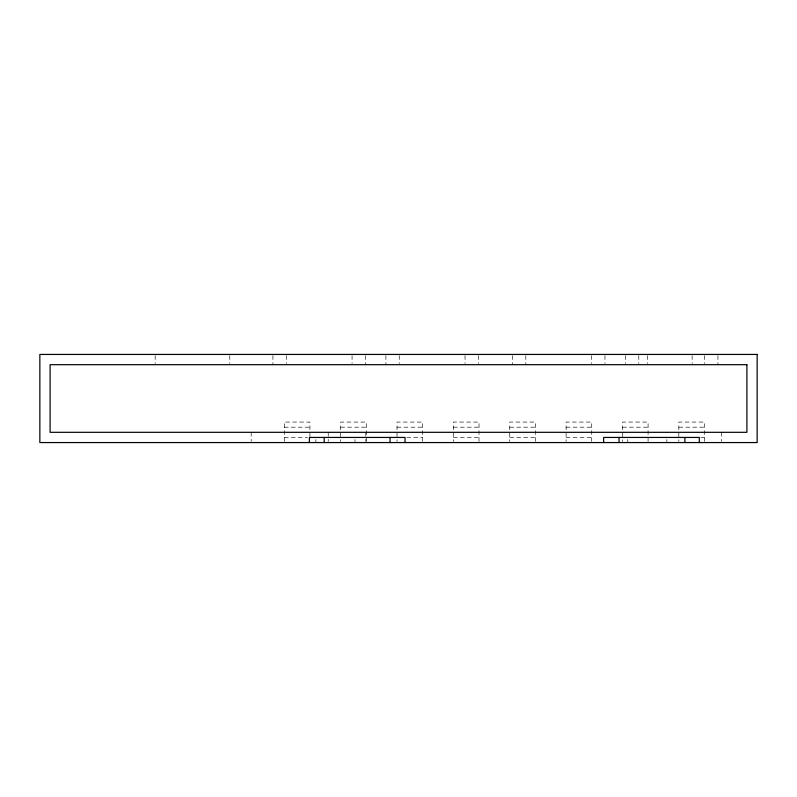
<?xml version="1.0" encoding="UTF-8"?>
<svg xmlns="http://www.w3.org/2000/svg" width="797" height="797" viewBox="0 0 797 797"><rect width="100%" height="100%" fill="white"/><g stroke="black" fill="none" stroke-linecap="round" stroke-linejoin="round"><path stroke-width="0.6" stroke-dasharray="3.98 2.99" d="M284.31 427.192L309.923 427.192M340.668 427.192L366.281 427.192M397.026 427.192L422.639 427.192M453.383 427.192L479.007 427.192M509.741 427.192L535.365 427.192M566.099 427.192L591.723 427.192M622.467 427.192L648.081 427.192M678.825 427.192L704.438 427.192M284.31 437.443L307.483 437.443M406.789 437.443L422.639 437.443M453.383 437.443L479.007 437.443M509.741 437.443L535.365 437.443M566.099 437.443L591.723 437.443M700.782 437.443L704.438 437.443M721.474 432.313L721.474 441.428M717.938 355.572L717.938 364.687M704.598 355.572L704.598 363.542M704.438 441.538L704.438 422.071L678.825 422.071L678.825 441.538M692.135 355.572L692.135 363.542M666.85 439.486L666.85 442.564M648.081 441.538L648.081 422.071L622.467 422.071L622.467 441.538M647.303 355.572L647.303 363.542M638.796 355.572L638.796 363.542M627.757 439.486L627.757 442.564M625.456 355.572L625.456 363.542M604.963 355.572L604.963 363.542M591.723 441.538L591.723 422.071L566.099 422.071L566.099 441.538M591.623 355.572L591.623 363.542M535.365 441.538L535.365 422.071L509.741 422.071L509.741 441.538M525.821 355.572L525.821 364.687M512.481 355.572L512.481 364.687M479.007 441.538L479.007 422.071L453.383 422.071L453.383 441.538M478.379 355.572L478.379 363.542M465.04 355.572L465.04 363.542M422.639 441.538L422.639 422.071L397.026 422.071L397.026 441.538M399.247 355.572L399.247 363.542M385.897 355.572L385.897 364.687M366.281 441.538L366.281 422.071L340.668 422.071L340.668 441.538M365.833 432.313L365.833 441.428M365.405 355.572L365.405 364.687M354.984 439.486L354.984 442.564M352.065 355.572L352.065 363.542M328.234 432.313L328.234 441.428M315.891 439.486L315.891 442.564M309.923 436.646L309.923 422.071L284.31 422.071L284.31 441.538M286.272 355.572L286.272 363.542M272.923 355.572L272.923 364.687M251.185 432.313L251.185 441.428M229.785 355.572L229.785 363.542M155.166 355.572L155.166 363.542"/><path stroke-width="1.2" d="M699.298 442.564L699.298 437.443L603.648 437.443L603.648 442.564M684.872 437.443L684.872 442.564M619.04 437.443L619.04 442.564M405.035 442.564L405.035 437.443L309.375 437.443L309.375 442.564M390.052 437.443L390.052 442.564M324.21 437.443L324.21 442.564M757.15 354.436L39.85 354.436L39.85 442.564L757.15 442.564L757.15 354.436M746.899 364.687L50.101 364.687L50.101 432.313L746.899 432.313L746.899 364.687"/></g></svg>
